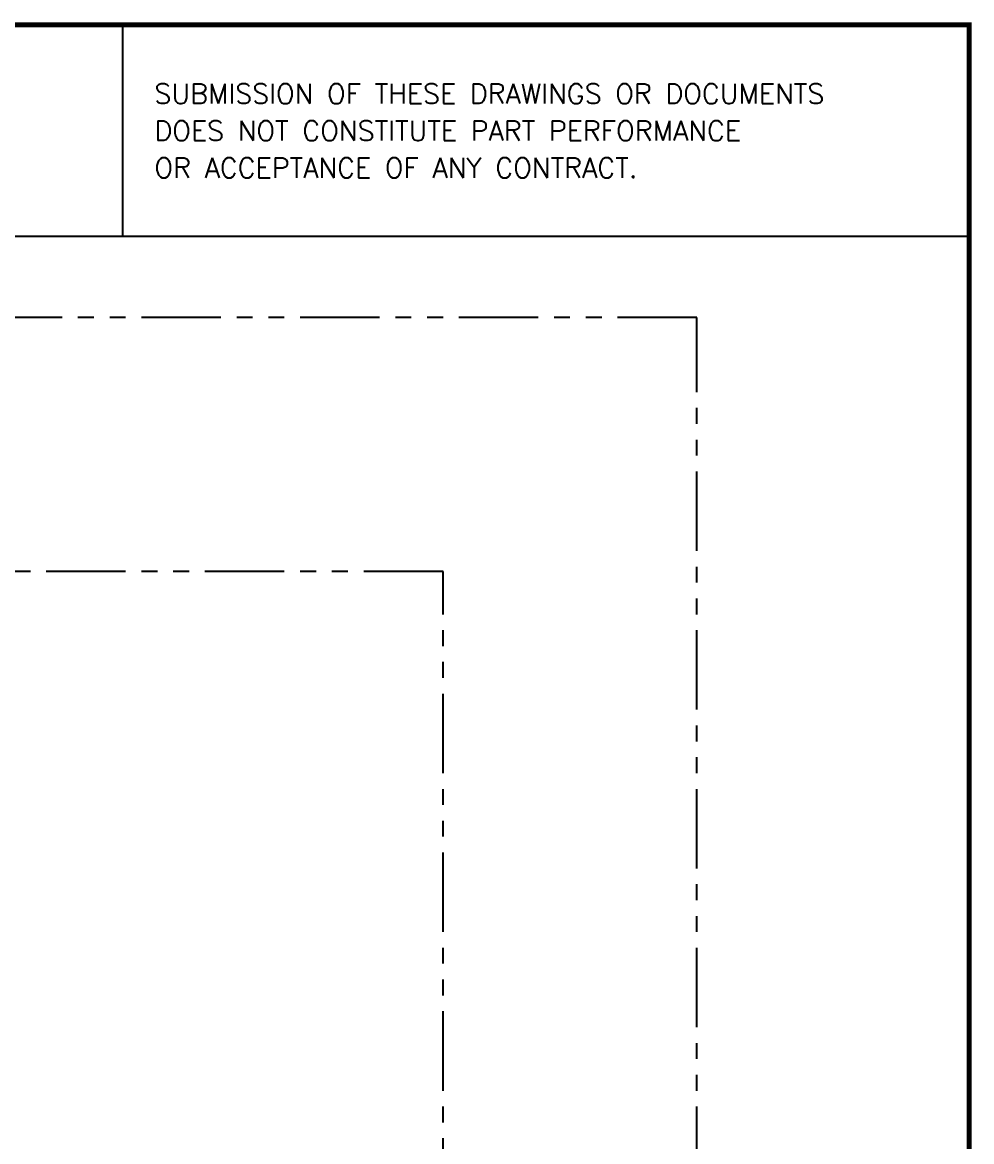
# Model space of a CAD drawing. Extents: x 0 to 406, y 0 to 300.
# Drawn here: x 316.4 to 406.1, y 194.5 to 300.2 of the extents above; entities that cross this region are included whole.
import ezdxf
from ezdxf.enums import TextEntityAlignment as Align

# ---------------------------------------------------------------- set-up
doc = ezdxf.new("R2010")
doc.units = 0
doc.header["$LTSCALE"] = 12
doc.linetypes.add('0', pattern=[0])
doc.linetypes.add('PHANTOM2', pattern=[1.25, 0.625, -0.125, 0.125, -0.125, 0.125, -0.125])
doc.layers.add('SERV-CLEAR', color=220, linetype='CONTINUOUS')
doc.layers.add('TITLEBLK', color=7, linetype='CONTINUOUS')
doc.styles.add('ROMANS', font='romans', dxfattribs={"height": 0.096})

msp = doc.modelspace()

# ---------------------------------------------------------------- linework, layer by layer
at = {"layer": 'SERV-CLEAR', "linetype": 'PHANTOM2'}
for p, q in [((380.16, 272.35), (304.61, 272.35)), ((380.16, 40.31), (380.16, 272.35)), ((356.16, 248.35), (301.86, 248.35)), ((356.16, 64.31), (356.16, 248.35))]:
    msp.add_line(p, q, dxfattribs=at)
at = {"layer": 'TITLEBLK', "linetype": '0'}
for p, q in [((325.88, 300), (325.88, 280)), ((405.88, 300), (405.88, 280)), ((405.88, 280), (181.88, 280))]:
    msp.add_line(p, q, dxfattribs=at)
at = {"layer": 'TITLEBLK', "color": 7, "linetype": 'CONTINUOUS', "const_width": 0.474}
msp.add_lwpolyline([(405.88, 300), (0, 300), (0, 0), (405.88, 0)], close=True, dxfattribs=at)

# ---------------------------------------------------------------- texts
at = {"layer": 'TITLEBLK', "linetype": '0', "style": 'ROMANS'}
for s, p in [('SUBMISSION OF THESE DRAWINGS OR DOCUMENTS', (328.88, 293.5)), ('DOES NOT CONSTITUTE PART PERFORMANCE', (328.88, 290)), ('OR ACCEPTANCE OF ANY CONTRACT.', (328.88, 286.5))]:
    msp.add_text(s, height=1.875, dxfattribs=at).set_placement(p, align=Align.MIDDLE_LEFT)

doc.saveas('drawing.dxf')
